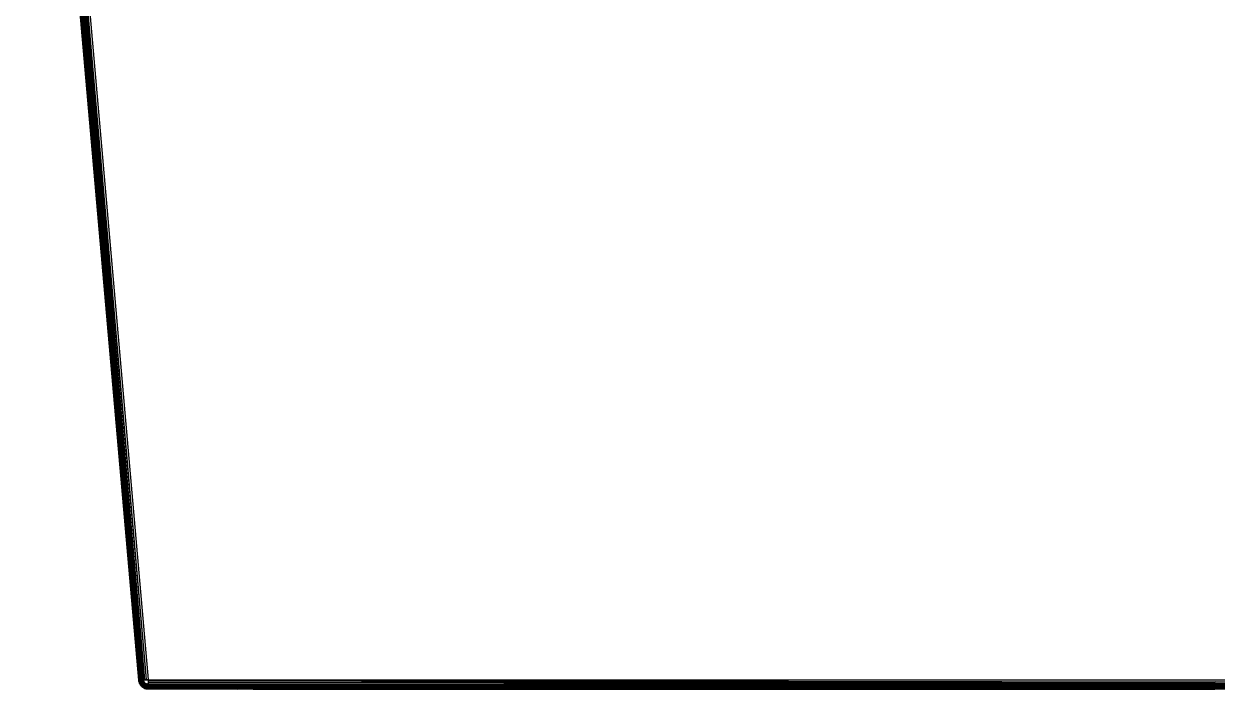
# Model space of a CAD drawing. Header units: inches. Extents: x 12 to 4609, y 5 to 3256.
# Drawn here: x 690.2 to 1188.2, y 885.4 to 1162.4 of the extents above; entities that cross this region are included whole.
import ezdxf

# ---------------------------------------------------------------- set-up
doc = ezdxf.new("R2010")
doc.units = ezdxf.units.IN
doc.header["$MEASUREMENT"] = 0

msp = doc.modelspace()

# ---------------------------------------------------------------- linework, layer by layer
for p, q in [((737.98, 889.01), (690.19, 1435.18)), ((738.04, 889.01), (690.25, 1435.18)), ((738.22, 889.03), (690.44, 1435.18)), ((738.22, 889.03), (690.62, 1435.18)), ((738.22, 889.03), (690.72, 1435.18)), ((738.51, 889.05), (690.72, 1435.18)), ((738.51, 889.05), (690.91, 1435.18)), ((738.9, 889.09), (690.91, 1435.18)), ((738.9, 889.09), (691.12, 1435.18)), ((691.36, 1435.18), (738.9, 889.09)), ((739.39, 889.13), (691.61, 1435.18)), ((691.61, 1435.18), (738.9, 889.09)), ((691.89, 1435.18), (739.97, 889.18)), ((691.89, 1435.18), (739.39, 889.13)), ((739.97, 889.18), (692.2, 1435.18)), ((739.97, 889.18), (692.6, 1435.18)), ((739.97, 889.18), (692.81, 1435.18)), ((740.55, 889.23), (692.81, 1435.18)), ((741.24, 889.29), (693.04, 1435.18)), ((741.24, 889.29), (693.49, 1435.18)), ((694.18, 1435.19), (741.93, 889.35)), ((738.07, 888.5), (737.98, 889.01)), ((737.98, 889.01), (738.04, 889.01)), ((738.04, 889.01), (738.22, 889.03)), ((739.36, 888.96), (738.07, 888.5)), ((738.07, 888.42), (739.49, 888.76)), ((738.07, 888.42), (739.01, 888.67)), ((739.01, 888.67), (738.07, 888.5)), ((738.07, 888.5), (738.07, 888.42)), ((738.07, 888.42), (738.09, 888.36)), ((738.09, 888.36), (739.49, 888.76)), ((738.1, 888.32), (738.09, 888.36)), ((740.03, 888.86), (738.1, 888.32)), ((739.37, 888.57), (738.1, 888.32)), ((738.1, 888.32), (738.19, 888.06)), ((738.19, 888.06), (740.08, 888.71)), ((738.19, 888.06), (739.37, 888.57)), ((738.19, 888.06), (738.21, 888.03)), ((740.08, 888.71), (738.21, 888.03)), ((739.35, 888.34), (738.21, 888.03)), ((738.21, 888.03), (738.28, 887.79)), ((738.22, 889.03), (738.51, 889.05)), ((739.36, 888.96), (738.22, 889.03)), ((738.28, 887.79), (739.93, 888.49)), ((738.28, 887.79), (739.35, 888.34)), ((738.31, 887.74), (738.28, 887.79)), ((738.31, 887.74), (740.14, 888.55)), ((738.31, 887.74), (739.93, 888.49)), ((738.32, 887.7), (738.31, 887.74)), ((740.14, 888.55), (738.32, 887.7)), ((739.43, 888.17), (738.32, 887.7)), ((738.32, 887.7), (738.38, 887.6)), ((738.38, 887.6), (740.1, 888.42)), ((738.38, 887.6), (739.43, 888.17)), ((738.38, 887.6), (738.4, 887.57)), ((740.1, 888.42), (738.4, 887.57)), ((739.55, 887.97), (738.4, 887.57)), ((738.4, 887.57), (738.46, 887.46)), ((738.46, 887.46), (738.59, 887.2)), ((738.51, 889.05), (738.9, 889.09)), ((738.59, 887.2), (740.13, 888.18)), ((738.59, 887.2), (739.55, 887.97)), ((738.59, 887.2), (738.62, 887.16)), ((738.62, 887.16), (740.13, 888.18)), ((738.64, 887.13), (738.62, 887.16)), ((740.23, 888.22), (738.64, 887.13)), ((739.82, 887.74), (738.64, 887.13)), ((738.64, 887.13), (738.88, 886.82)), ((738.88, 886.82), (738.92, 886.77)), ((738.9, 889.09), (739.15, 889.11)), ((738.92, 886.77), (740.44, 888.06)), ((738.92, 886.77), (739.82, 887.74)), ((738.92, 886.77), (738.95, 886.75)), ((740.44, 888.06), (738.95, 886.75)), ((739.72, 887.37), (738.95, 886.75)), ((738.95, 886.75), (738.99, 886.68)), ((738.99, 886.68), (740.5, 888)), ((738.99, 886.68), (739.72, 887.37)), ((738.99, 886.68), (739.03, 886.64)), ((739.01, 888.67), (740.01, 888.94)), ((739.49, 888.76), (739.01, 888.67)), ((739.03, 886.64), (740.5, 888)), ((739.03, 886.64), (739.06, 886.61)), ((739.06, 886.61), (740.5, 888)), ((739.06, 886.61), (740.04, 887.42)), ((739.27, 886.42), (739.06, 886.61)), ((739.15, 889.11), (739.39, 889.13)), ((739.39, 889.09), (739.15, 889.11)), ((739.27, 886.42), (740.62, 887.89)), ((739.27, 886.42), (740.16, 887.22)), ((739.35, 888.34), (740.08, 888.71)), ((739.93, 888.49), (739.35, 888.34)), ((739.66, 889.07), (739.36, 888.96)), ((740.01, 888.94), (739.36, 888.96)), ((739.37, 888.57), (740.03, 888.86)), ((740.08, 888.71), (739.37, 888.57)), ((739.39, 889.13), (739.97, 889.18)), ((739.66, 889.07), (739.39, 889.09)), ((739.43, 888.17), (740.14, 888.55)), ((740.1, 888.42), (739.43, 888.17)), ((739.48, 886.22), (740.54, 887.56)), ((739.48, 886.22), (740.16, 887.22)), ((739.49, 888.76), (739.68, 888.79)), ((739.51, 886.2), (740.31, 887.17)), ((740.13, 888.18), (739.55, 887.97)), ((739.55, 886.16), (740.15, 886.92)), ((740.79, 887.74), (739.62, 886.12)), ((740.15, 886.92), (739.62, 886.12)), ((739.65, 886.1), (740.79, 887.74)), ((739.65, 886.1), (740.51, 887.05)), ((739.97, 889.18), (739.66, 889.07)), ((739.96, 889.05), (739.66, 889.07)), ((739.68, 888.79), (740.02, 888.89)), ((739.68, 888.79), (740.03, 888.86)), ((739.72, 887.37), (740.44, 888.06)), ((740.5, 888), (739.72, 887.37)), ((739.82, 887.74), (740.23, 888.22)), ((740.44, 888.06), (739.82, 887.74)), ((739.93, 888.49), (739.97, 888.5)), ((739.99, 889.05), (739.96, 889.05)), ((739.97, 889.18), (740.55, 889.23)), ((739.97, 889.18), (739.99, 889.05)), ((739.97, 888.5), (740.12, 888.57)), ((740.14, 888.55), (739.97, 888.5)), ((740.6, 889.03), (739.99, 889.05)), ((739.99, 889.05), (740.01, 888.94)), ((740.01, 888.94), (740.02, 888.89)), ((740.02, 888.89), (740.03, 888.86)), ((740.03, 888.86), (740.08, 888.71)), ((741.01, 887.6), (740.03, 885.86)), ((740.51, 887.05), (740.03, 885.86)), ((740.04, 887.42), (740.5, 888)), ((740.04, 887.42), (740.62, 887.89)), ((741.01, 887.6), (740.06, 885.84)), ((740.06, 885.84), (740.99, 887.49)), ((740.08, 888.71), (740.12, 888.57)), ((740.1, 888.42), (740.17, 888.48)), ((740.12, 888.57), (740.14, 888.55)), ((740.12, 885.82), (740.99, 887.49)), ((740.12, 885.82), (740.83, 886.89)), ((740.13, 888.18), (740.23, 888.22)), ((740.14, 888.55), (740.17, 888.48)), ((740.15, 886.92), (740.79, 887.74)), ((740.31, 887.17), (740.15, 886.92)), ((740.16, 887.22), (740.62, 887.89)), ((740.16, 887.22), (740.54, 887.56)), ((740.17, 888.48), (740.21, 888.4)), ((740.29, 888.26), (740.21, 888.4)), ((740.23, 888.22), (740.27, 888.23)), ((740.29, 888.26), (740.27, 888.23)), ((740.29, 888.26), (740.44, 888.06)), ((740.31, 887.17), (740.42, 887.34)), ((740.42, 887.34), (740.76, 887.76)), ((740.61, 887.63), (740.42, 887.34)), ((740.44, 888.06), (740.5, 888)), ((741.23, 887.5), (740.49, 885.65)), ((740.83, 886.89), (740.49, 885.65)), ((740.5, 888), (740.62, 887.89)), ((740.79, 887.74), (740.51, 887.05)), ((740.51, 887.05), (741.01, 887.6)), ((740.53, 885.64), (741.23, 887.5)), ((740.53, 885.64), (740.96, 886.64)), ((740.54, 887.56), (740.61, 887.63)), ((740.68, 889.22), (740.55, 889.23)), ((741.27, 889.01), (740.6, 889.03)), ((740.61, 887.63), (740.72, 887.79)), ((740.61, 887.63), (740.76, 887.76)), ((740.62, 887.89), (740.72, 887.79)), ((741.32, 887.47), (740.63, 885.58)), ((740.96, 886.64), (740.63, 885.58)), ((741.32, 887.47), (740.67, 885.57)), ((740.67, 885.57), (741.28, 887.26)), ((740.79, 889.25), (740.68, 889.22)), ((740.96, 889.21), (740.68, 889.22)), ((740.72, 887.79), (740.76, 887.76)), ((740.72, 885.55), (741.28, 887.26)), ((740.72, 885.55), (741.18, 886.71)), ((740.79, 887.74), (740.76, 887.76)), ((740.79, 889.25), (740.96, 889.27)), ((740.79, 887.74), (741.01, 887.6)), ((740.83, 886.89), (741.23, 887.5)), ((740.99, 887.49), (740.83, 886.89)), ((740.96, 889.27), (741.24, 889.29)), ((740.96, 889.21), (740.96, 889.27)), ((741.25, 889.19), (740.96, 889.21)), ((741.23, 887.5), (740.96, 886.64)), ((740.96, 886.64), (741.32, 887.47)), ((741.46, 887.43), (740.96, 885.5)), ((741.18, 886.71), (740.96, 885.5)), ((741.01, 887.6), (740.99, 887.49)), ((740.99, 887.49), (741.04, 887.58)), ((741, 885.49), (741.46, 887.43)), ((741, 885.49), (741.39, 886.71)), ((741.04, 887.58), (741.01, 887.6)), ((741.18, 887.52), (741.04, 887.58)), ((741.23, 887.5), (741.18, 887.52)), ((741.18, 886.71), (741.46, 887.43)), ((741.28, 887.26), (741.18, 886.71)), ((741.23, 887.5), (741.32, 887.47)), ((741.24, 889.29), (741.27, 889.3)), ((741.25, 889.19), (741.24, 889.29)), ((741.28, 889.19), (741.25, 889.19)), ((741.27, 889.3), (741.6, 889.32)), ((741.27, 889.3), (741.28, 889.19)), ((741.96, 889.01), (741.27, 889.01)), ((741.62, 887.39), (741.27, 885.42)), ((741.39, 886.71), (741.27, 885.42)), ((741.62, 889.18), (741.28, 889.19)), ((741.32, 887.47), (741.28, 887.29)), ((741.28, 887.29), (741.34, 887.45)), ((741.28, 887.26), (741.28, 887.29)), ((741.62, 887.39), (741.31, 885.41)), ((741.31, 885.41), (741.55, 886.64)), ((741.34, 887.45), (741.32, 887.47)), ((741.46, 887.43), (741.34, 887.45)), ((741.46, 887.43), (741.39, 886.71)), ((741.39, 886.71), (741.62, 887.39)), ((741.46, 887.43), (741.62, 887.39)), ((741.52, 886.26), (741.55, 886.64)), ((741.55, 886.64), (741.71, 887.38)), ((741.55, 886.64), (741.57, 886.88)), ((741.62, 887.39), (741.57, 886.88)), ((741.57, 886.88), (741.67, 887.38)), ((741.6, 889.32), (741.93, 889.35)), ((741.62, 889.18), (741.6, 889.32)), ((741.95, 889.18), (741.62, 889.18)), ((741.67, 887.38), (741.62, 887.39)), ((741.71, 887.38), (741.67, 887.38)), ((741.71, 887.38), (741.96, 887.36)), ((741.71, 887.38), (741.96, 885.36)), ((741.93, 889.35), (741.95, 889.18)), ((741.95, 889.18), (741.96, 889.01)), ((1190.19, 889.01), (741.96, 889.01)), ((741.96, 889.01), (1186.19, 888.36)), ((741.96, 889.01), (741.97, 888.42)), ((741.98, 887.6), (741.96, 887.36)), ((741.96, 887.36), (741.99, 887.2)), ((741.97, 888.42), (1186.19, 888.36)), ((741.97, 888.42), (741.98, 887.79)), ((1186.19, 888.36), (741.98, 887.79)), ((1186.19, 887.74), (741.98, 887.79)), ((741.98, 887.6), (741.98, 887.79)), ((741.99, 887.2), (1186.19, 887.74)), ((741.99, 887.2), (1186.19, 887.16)), ((741.99, 887.2), (741.99, 887.15)), ((741.99, 887.12), (741.99, 887.15)), ((741.99, 887.12), (741.99, 886.68)), ((741.99, 886.64), (741.99, 886.68)), ((741.99, 886.61), (741.99, 886.68)), ((741.99, 886.68), (742.03, 886.68)), ((741.99, 886.61), (741.99, 886.64)), ((741.99, 886.64), (742.03, 886.64)), ((742, 886.42), (741.99, 886.61)), ((741.99, 886.61), (742.03, 886.61)), ((742, 886.42), (742.03, 886.61)), ((742.03, 886.68), (1186.19, 887.16)), ((742.03, 886.68), (778.3, 886.67)), ((742.03, 886.61), (742.03, 886.68)), ((742.03, 886.64), (775.36, 886.61)), ((742.03, 886.64), (782.22, 886.64)), ((742.03, 886.61), (775.36, 886.61)), ((775.36, 886.61), (778.3, 886.61)), ((778.3, 886.67), (779.3, 886.67)), ((778.3, 886.61), (778.3, 886.67)), ((778.3, 886.61), (779.3, 886.61)), ((778.3, 886.44), (778.3, 886.61)), ((779.3, 886.67), (779.3, 886.61)), ((779.3, 886.67), (782.25, 886.67)), ((779.3, 886.61), (779.3, 886.44)), ((779.3, 886.61), (782.2, 886.61)), ((782.13, 886.53), (782.02, 886.44)), ((782.2, 886.61), (782.13, 886.53)), ((782.22, 886.64), (782.2, 886.61)), ((782.2, 886.61), (782.3, 886.61)), ((782.25, 886.67), (782.22, 886.64)), ((832.33, 886.64), (782.22, 886.64)), ((782.25, 886.67), (782.3, 886.67)), ((782.3, 886.67), (782.37, 886.67)), ((782.3, 886.67), (782.3, 886.61)), ((782.3, 886.61), (782.3, 886.44)), ((782.3, 886.61), (782.37, 886.61)), ((782.37, 886.67), (783.37, 886.67)), ((782.37, 886.61), (782.37, 886.67)), ((782.37, 886.44), (782.37, 886.61)), ((782.37, 886.61), (783.37, 886.61)), ((783.37, 886.61), (783.37, 886.67)), ((783.37, 886.67), (783.69, 886.67)), ((783.37, 886.53), (783.37, 886.61)), ((783.37, 886.61), (783.69, 886.61)), ((783.37, 886.53), (783.37, 886.44)), ((783.69, 886.53), (783.37, 886.53)), ((783.69, 886.67), (785.69, 886.67)), ((783.69, 886.67), (783.69, 886.61)), ((783.69, 886.61), (785.69, 886.61)), ((783.69, 886.61), (783.69, 886.53)), ((785.69, 886.53), (783.69, 886.53)), ((783.69, 886.53), (783.69, 886.44)), ((785.69, 886.67), (785.79, 886.67)), ((785.69, 886.61), (785.69, 886.67)), ((785.69, 886.61), (785.79, 886.61)), ((785.69, 886.53), (785.69, 886.61)), ((785.79, 886.53), (785.69, 886.53)), ((785.69, 886.44), (785.69, 886.53)), ((785.79, 886.67), (833.32, 886.67)), ((785.79, 886.61), (785.79, 886.67)), ((785.79, 886.53), (785.79, 886.61)), ((785.79, 886.61), (831.28, 886.61)), ((785.79, 886.61), (829.16, 886.55)), ((828.21, 886.53), (785.79, 886.53)), ((785.79, 886.44), (785.79, 886.53)), ((785.79, 886.44), (825.72, 886.46)), ((825.72, 886.46), (822.89, 886.38)), ((825.72, 886.46), (825.89, 886.46)), ((828.21, 886.53), (825.89, 886.46)), ((825.89, 886.46), (891.05, 886.49)), ((828.38, 886.53), (828.21, 886.53)), ((829.16, 886.55), (828.38, 886.53)), ((855.33, 886.53), (828.38, 886.53)), ((829.16, 886.55), (829.33, 886.55)), ((831.28, 886.61), (829.33, 886.55)), ((829.33, 886.55), (855.33, 886.53)), ((831.28, 886.61), (831.46, 886.61)), ((831.46, 886.61), (1186.19, 886.64)), ((832.33, 886.64), (831.46, 886.61)), ((832.33, 886.64), (832.51, 886.64)), ((833.32, 886.67), (832.51, 886.64)), ((832.51, 886.64), (1186.19, 886.64)), ((833.32, 886.67), (1186.19, 886.64)), ((962.88, 886.53), (855.33, 886.53)), ((855.33, 886.53), (891.05, 886.49)), ((891.05, 886.49), (962.88, 886.53)), ((891.05, 886.49), (1089.44, 886.29)), ((962.88, 886.53), (1186.19, 886.64)), ((1190.19, 886.53), (962.88, 886.53)), ((1186.19, 888.36), (1190.19, 888.36)), ((1186.19, 887.74), (1190.19, 887.74)), ((1186.19, 887.16), (1190.19, 887.16)), ((1186.19, 886.64), (1190.19, 886.64)), ((739.27, 886.42), (739.48, 886.22)), ((739.51, 886.2), (739.48, 886.22)), ((739.55, 886.16), (739.51, 886.2)), ((739.55, 886.16), (739.62, 886.12)), ((739.62, 886.12), (739.65, 886.1)), ((739.65, 886.1), (739.86, 885.97)), ((739.86, 885.97), (740.03, 885.86)), ((740.03, 885.86), (740.06, 885.84)), ((740.09, 885.83), (740.06, 885.84)), ((740.12, 885.82), (740.06, 885.84)), ((740.12, 885.82), (740.49, 885.65)), ((740.49, 885.65), (740.53, 885.64)), ((740.53, 885.64), (740.63, 885.58)), ((740.63, 885.58), (740.67, 885.57)), ((740.72, 885.55), (740.67, 885.57)), ((740.72, 885.55), (740.93, 885.5)), ((740.93, 885.5), (740.96, 885.5)), ((740.96, 885.5), (741, 885.49)), ((741, 885.49), (741.27, 885.42)), ((741.31, 885.41), (741.27, 885.42)), ((741.31, 885.41), (741.37, 885.41)), ((741.37, 885.41), (741.52, 886.26)), ((741.48, 885.39), (741.37, 885.41)), ((741.96, 885.36), (741.48, 885.39)), ((741.96, 885.36), (742.02, 885.5)), ((742.03, 885.36), (741.96, 885.36)), ((742, 886.23), (742, 886.42)), ((742, 886.42), (742.03, 886.42)), ((742, 886.23), (742, 886.2)), ((742, 886.23), (778.3, 886.23)), ((742, 886.16), (742, 886.2)), ((742.03, 886.2), (742, 886.2)), ((742, 886.16), (778.3, 886.17)), ((742.01, 885.84), (742, 886.16)), ((742.01, 885.84), (778.3, 885.87)), ((742.01, 885.81), (742.01, 885.84)), ((742.01, 885.84), (778.3, 885.84)), ((742.01, 885.84), (778.3, 885.81)), ((742.02, 885.64), (742.01, 885.81)), ((742.01, 885.81), (778.3, 885.81)), ((742.03, 885.58), (742.02, 885.64)), ((742.03, 885.58), (742.02, 885.55)), ((742.02, 885.5), (742.02, 885.55)), ((742.02, 885.5), (742.03, 885.42)), ((742.03, 886.42), (778.3, 886.44)), ((742.03, 886.42), (778.3, 886.4)), ((778.3, 886.17), (742.03, 886.2)), ((778.3, 886.2), (742.03, 886.2)), ((742.03, 885.58), (778.3, 885.58)), ((742.03, 885.42), (778.3, 885.43)), ((742.03, 885.42), (742.03, 885.36)), ((778.3, 885.36), (742.03, 885.36)), ((778.3, 886.44), (779.3, 886.44)), ((778.3, 886.4), (778.3, 886.44)), ((778.3, 886.4), (779.3, 886.4)), ((778.3, 886.23), (778.3, 886.4)), ((778.3, 886.2), (778.3, 886.23)), ((779.3, 886.23), (778.3, 886.23)), ((778.3, 886.17), (778.3, 886.2)), ((779.3, 886.2), (778.3, 886.2)), ((779.3, 886.17), (778.3, 886.17)), ((778.3, 885.87), (778.3, 886.17)), ((778.3, 885.87), (779.3, 885.87)), ((778.3, 885.84), (778.3, 885.87)), ((778.3, 885.84), (779.3, 885.84)), ((778.3, 885.81), (778.3, 885.84)), ((778.3, 885.81), (779.3, 885.81)), ((778.3, 885.58), (778.3, 885.81)), ((778.3, 885.58), (779.3, 885.58)), ((778.3, 885.36), (778.3, 885.43)), ((778.3, 885.43), (779.3, 885.43)), ((779.3, 885.36), (778.3, 885.36)), ((779.3, 886.44), (779.3, 886.4)), ((779.3, 886.44), (782.02, 886.44)), ((779.3, 886.4), (781.97, 886.4)), ((779.3, 886.4), (779.3, 886.23)), ((781.77, 886.22), (779.3, 886.23)), ((779.3, 886.23), (779.3, 886.2)), ((779.3, 886.2), (779.3, 886.17)), ((781.74, 886.2), (779.3, 886.2)), ((779.3, 886.17), (779.3, 885.87)), ((779.3, 886.17), (781.7, 886.17)), ((779.3, 885.87), (779.3, 885.84)), ((779.3, 885.87), (781.19, 885.84)), ((779.3, 885.84), (779.3, 885.81)), ((779.3, 885.84), (781.11, 885.79)), ((779.3, 885.81), (781.11, 885.79)), ((779.3, 885.81), (779.3, 885.58)), ((779.3, 885.58), (780.61, 885.58)), ((779.3, 885.43), (779.3, 885.36)), ((779.3, 885.43), (779.92, 885.41)), ((779.3, 885.36), (779.92, 885.41)), ((782.3, 885.36), (779.3, 885.36)), ((779.97, 885.42), (779.92, 885.41)), ((779.97, 885.42), (782.3, 885.43)), ((780.61, 885.58), (780.67, 885.6)), ((780.84, 885.68), (780.67, 885.6)), ((780.67, 885.6), (782.3, 885.58)), ((781.11, 885.79), (780.84, 885.68)), ((781.15, 885.81), (781.11, 885.79)), ((781.19, 885.84), (781.15, 885.81)), ((781.15, 885.81), (783.37, 885.79)), ((781.24, 885.87), (781.19, 885.84)), ((781.24, 885.87), (781.3, 885.89)), ((781.44, 885.99), (781.3, 885.89)), ((781.3, 885.89), (782.3, 885.87)), ((781.65, 886.12), (781.44, 885.99)), ((781.7, 886.17), (781.65, 886.12)), ((781.74, 886.2), (781.7, 886.17)), ((782.3, 886.17), (781.7, 886.17)), ((781.77, 886.22), (781.74, 886.2)), ((781.74, 886.2), (782.37, 886.2)), ((781.87, 886.29), (781.77, 886.22)), ((782.3, 886.22), (781.77, 886.22)), ((781.97, 886.4), (781.87, 886.29)), ((782.02, 886.44), (781.97, 886.4)), ((781.97, 886.4), (782.3, 886.4)), ((782.02, 886.44), (782.3, 886.44)), ((782.3, 886.44), (782.3, 886.4)), ((782.3, 886.44), (782.37, 886.44)), ((782.3, 886.4), (782.3, 886.22)), ((782.3, 886.4), (782.37, 886.4)), ((782.3, 886.22), (782.3, 886.17)), ((782.37, 886.22), (782.3, 886.22)), ((782.3, 886.17), (782.3, 885.87)), ((782.37, 886.17), (782.3, 886.17)), ((782.3, 885.87), (782.37, 885.87)), ((782.3, 885.58), (782.3, 885.87)), ((782.3, 885.58), (782.37, 885.58)), ((782.3, 885.43), (782.3, 885.36)), ((782.3, 885.43), (782.37, 885.43)), ((782.37, 885.36), (782.3, 885.36)), ((782.37, 886.4), (782.37, 886.44)), ((782.37, 886.44), (783.37, 886.44)), ((782.37, 886.22), (782.37, 886.4)), ((782.37, 886.4), (783.37, 886.4)), ((782.37, 886.2), (782.37, 886.22)), ((783.37, 886.22), (782.37, 886.22)), ((782.37, 886.17), (782.37, 886.2)), ((782.37, 886.2), (783.69, 886.2)), ((782.37, 885.87), (782.37, 886.17)), ((783.37, 886.17), (782.37, 886.17)), ((782.37, 885.87), (783.37, 885.89)), ((782.37, 885.58), (782.37, 885.87)), ((782.37, 885.58), (783.37, 885.58)), ((782.37, 885.36), (782.37, 885.43)), ((782.37, 885.43), (783.37, 885.43)), ((783.37, 885.36), (782.37, 885.36)), ((783.37, 886.44), (783.37, 886.4)), ((783.37, 886.44), (783.69, 886.44)), ((783.37, 886.4), (783.37, 886.29)), ((783.37, 886.4), (783.69, 886.4)), ((783.37, 886.29), (783.69, 886.29)), ((783.37, 886.29), (783.37, 886.22)), ((783.37, 886.22), (783.37, 886.17)), ((783.69, 886.22), (783.37, 886.22)), ((783.37, 886.12), (783.37, 886.17)), ((783.69, 886.17), (783.37, 886.17)), ((783.37, 886.12), (783.37, 885.89)), ((783.69, 886.12), (783.37, 886.12)), ((783.37, 885.89), (783.69, 885.87)), ((783.37, 885.89), (783.37, 885.79)), ((783.69, 885.81), (783.37, 885.79)), ((783.37, 885.58), (783.37, 885.79)), ((783.37, 885.58), (783.69, 885.58)), ((783.37, 885.43), (783.37, 885.36)), ((783.69, 885.43), (783.37, 885.43)), ((783.69, 885.36), (783.37, 885.36)), ((783.69, 886.44), (785.69, 886.44)), ((783.69, 886.44), (783.69, 886.4)), ((783.69, 886.4), (783.69, 886.29)), ((783.69, 886.4), (785.69, 886.4)), ((783.69, 886.29), (785.69, 886.29)), ((783.69, 886.29), (783.69, 886.22)), ((783.69, 886.22), (783.69, 886.2)), ((785.69, 886.22), (783.69, 886.22)), ((783.69, 886.2), (783.69, 886.17)), ((785.69, 886.2), (783.69, 886.2)), ((783.69, 886.17), (783.69, 886.12)), ((785.69, 886.17), (783.69, 886.17)), ((783.69, 886.12), (783.69, 885.87)), ((785.69, 886.12), (783.69, 886.12)), ((783.69, 885.87), (785.69, 885.87)), ((783.69, 885.87), (783.69, 885.81)), ((783.69, 885.81), (783.69, 885.58)), ((785.69, 885.81), (783.69, 885.81)), ((783.69, 885.58), (785.69, 885.58)), ((783.69, 885.43), (783.69, 885.36)), ((785.69, 885.43), (783.69, 885.43)), ((785.69, 885.36), (783.69, 885.36)), ((785.69, 886.4), (785.69, 886.44)), ((785.69, 886.44), (785.79, 886.44)), ((785.69, 886.29), (785.69, 886.4)), ((785.69, 886.4), (785.79, 886.4)), ((785.69, 886.29), (785.79, 886.29)), ((785.69, 886.22), (785.69, 886.29)), ((785.69, 886.2), (785.69, 886.22)), ((785.79, 886.22), (785.69, 886.22)), ((785.69, 886.17), (785.69, 886.2)), ((785.79, 886.2), (785.69, 886.2)), ((785.69, 886.12), (785.69, 886.17)), ((785.79, 886.17), (785.69, 886.17)), ((785.69, 885.87), (785.69, 886.12)), ((785.79, 886.12), (785.69, 886.12)), ((785.69, 885.87), (785.79, 885.87)), ((785.69, 885.81), (785.69, 885.87)), ((785.69, 885.58), (785.69, 885.81)), ((785.79, 885.81), (785.69, 885.81)), ((785.69, 885.58), (785.79, 885.58)), ((785.69, 885.36), (785.69, 885.43)), ((785.79, 885.43), (785.69, 885.43)), ((785.69, 885.36), (785.79, 885.36)), ((785.79, 886.4), (785.79, 886.44)), ((785.79, 886.29), (785.79, 886.4)), ((785.79, 886.4), (822.74, 886.38)), ((785.79, 886.29), (819.68, 886.29)), ((785.79, 886.22), (785.79, 886.29)), ((785.79, 886.2), (785.79, 886.22)), ((816.24, 886.2), (785.79, 886.22)), ((785.79, 886.17), (785.79, 886.2)), ((816.24, 886.2), (785.79, 886.2)), ((785.79, 886.12), (785.79, 886.17)), ((815.23, 886.17), (785.79, 886.17)), ((813.45, 886.12), (785.79, 886.17)), ((785.79, 885.87), (785.79, 886.12)), ((813.45, 886.12), (785.79, 886.12)), ((785.79, 885.87), (805.07, 885.89)), ((785.79, 885.81), (785.79, 885.87)), ((785.79, 885.58), (785.79, 885.81)), ((801.58, 885.79), (785.79, 885.81)), ((794.03, 885.58), (785.79, 885.58)), ((785.79, 885.36), (785.79, 885.43)), ((787.75, 885.41), (785.79, 885.43)), ((787.75, 885.41), (785.79, 885.36)), ((785.79, 885.36), (1186.08, 885.36)), ((787.95, 885.42), (787.75, 885.41)), ((1186.19, 885.57), (787.95, 885.42)), ((1186.08, 885.36), (787.95, 885.42)), ((1190.19, 885.41), (787.95, 885.42)), ((794.85, 885.61), (794.03, 885.58)), ((794.89, 885.61), (794.85, 885.61)), ((801.58, 885.79), (794.89, 885.61)), ((794.89, 885.61), (963.59, 885.71)), ((794.89, 885.61), (1145.74, 885.6)), ((801.64, 885.79), (801.58, 885.79)), ((801.94, 885.8), (801.64, 885.79)), ((802, 885.8), (801.94, 885.8)), ((802.36, 885.81), (802, 885.8)), ((802.42, 885.81), (802.36, 885.81)), ((803.23, 885.84), (802.42, 885.81)), ((803.3, 885.84), (803.23, 885.84)), ((805.07, 885.89), (803.3, 885.84)), ((818.57, 885.79), (803.3, 885.84)), ((805.07, 885.89), (805.15, 885.89)), ((805.15, 885.89), (805.2, 885.89)), ((805.2, 885.89), (805.27, 885.89)), ((813.45, 886.12), (805.27, 885.89)), ((805.27, 885.89), (809.31, 885.89)), ((809.31, 885.89), (964.15, 886.02)), ((809.31, 885.89), (1116.6, 885.89)), ((809.31, 885.89), (1186.19, 885.84)), ((813.56, 886.12), (813.45, 886.12)), ((814.12, 886.14), (813.56, 886.12)), ((814.23, 886.14), (814.12, 886.14)), ((815.23, 886.17), (814.23, 886.14)), ((836.91, 886.12), (814.23, 886.14)), ((815.35, 886.17), (815.23, 886.17)), ((816.24, 886.2), (815.35, 886.17)), ((1186.19, 886.19), (815.35, 886.17)), ((816.36, 886.2), (816.24, 886.2)), ((817.15, 886.22), (816.36, 886.2)), ((817.27, 886.22), (817.15, 886.22)), ((819.68, 886.29), (817.27, 886.22)), ((1186.19, 886.19), (817.27, 886.22)), ((1112.32, 885.79), (818.57, 885.79)), ((818.57, 885.79), (963.59, 885.71)), ((819.68, 886.29), (819.81, 886.29)), ((822.74, 886.38), (819.81, 886.29)), ((819.81, 886.29), (991.73, 886.29)), ((822.74, 886.38), (822.89, 886.38)), ((822.89, 886.38), (991.73, 886.29)), ((1093.38, 886.12), (836.91, 886.12)), ((964.15, 886.02), (836.91, 886.12)), ((963.59, 885.71), (1112.32, 885.79)), ((963.59, 885.71), (1145.74, 885.6)), ((964.15, 886.02), (1093.38, 886.12)), ((1116.6, 885.89), (964.15, 886.02)), ((991.73, 886.29), (1089.44, 886.29)), ((991.73, 886.29), (1186.19, 886.19)), ((1089.44, 886.29), (1190.19, 886.29)), ((1089.44, 886.29), (1186.19, 886.19)), ((1093.38, 886.12), (1186.19, 886.19)), ((1190.19, 886.12), (1093.38, 886.12)), ((1112.32, 885.79), (1186.19, 885.84)), ((1190.19, 885.79), (1112.32, 885.79)), ((1116.6, 885.89), (1190.19, 885.89)), ((1186.19, 885.84), (1116.6, 885.89)), ((1145.74, 885.6), (1186.19, 885.57)), ((1145.74, 885.6), (1190.19, 885.6)), ((1190.19, 885.36), (1186.08, 885.36)), ((1186.19, 886.19), (1190.19, 886.19)), ((1186.19, 885.84), (1190.19, 885.84)), ((1186.19, 885.57), (1190.19, 885.57))]:
    msp.add_line(p, q)

doc.saveas('drawing.dxf')
